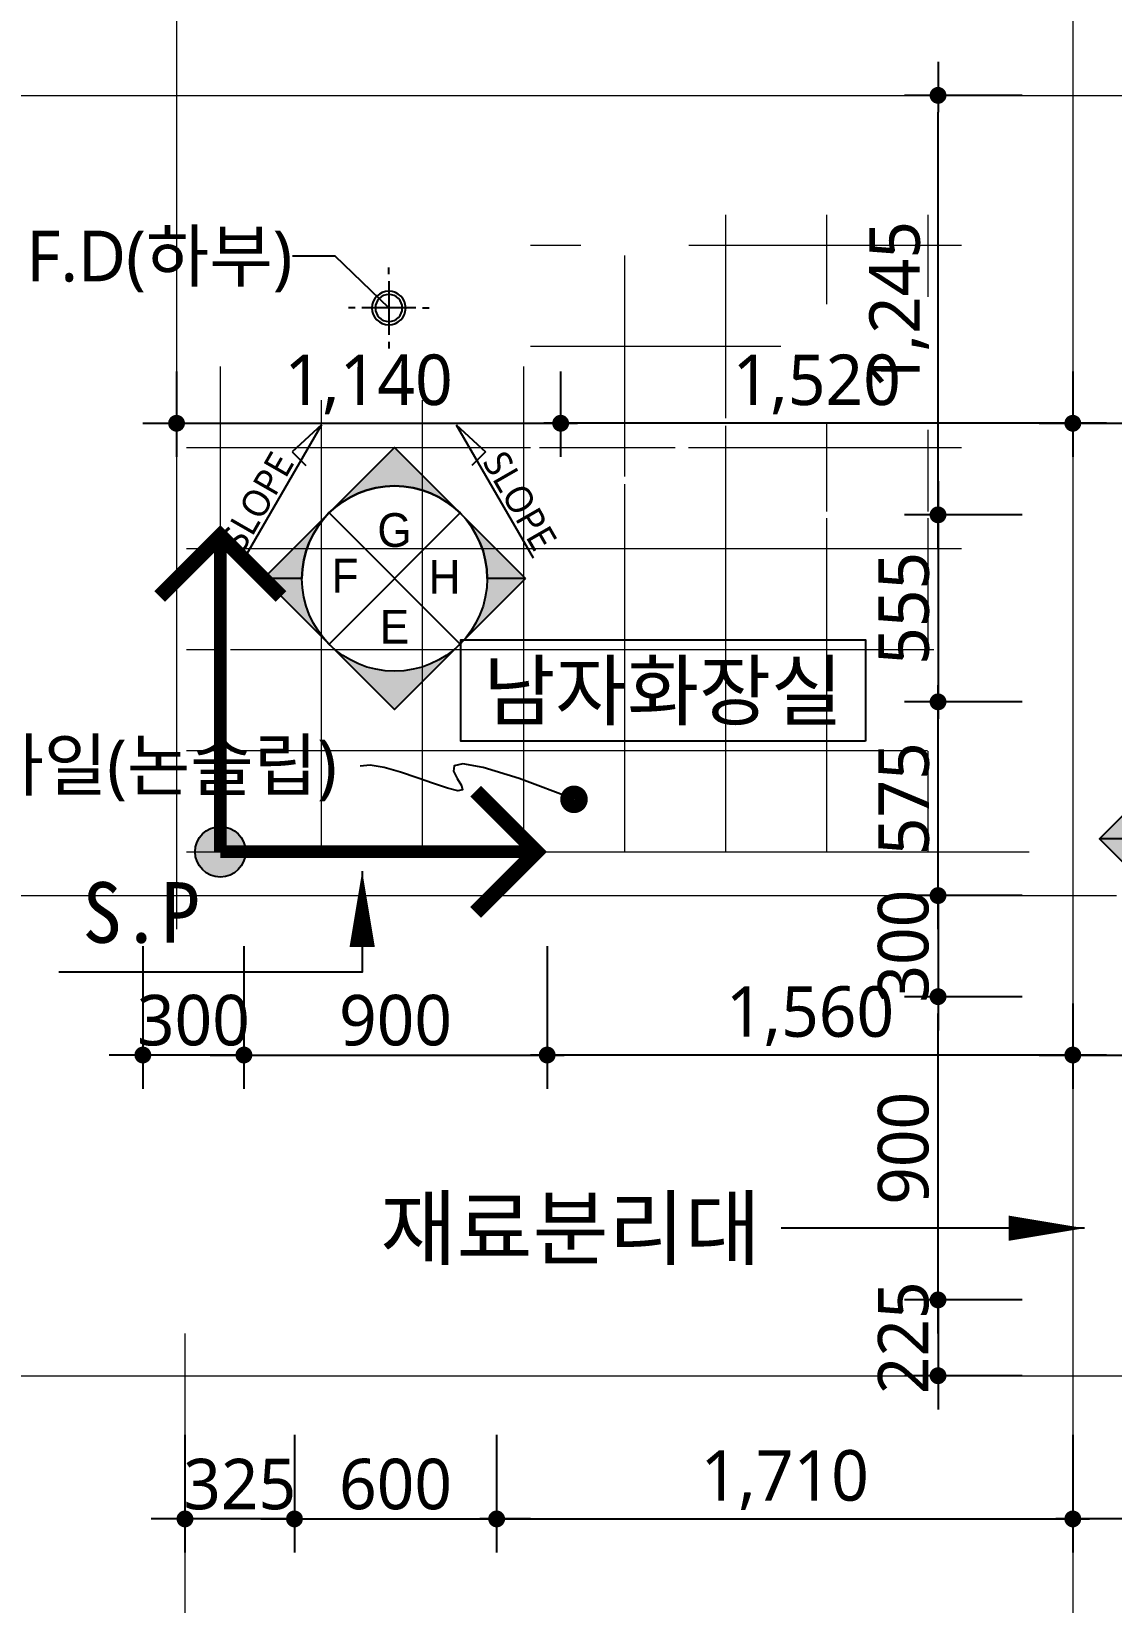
# Model space of a CAD drawing. Header units: millimetres. Extents: x -423835 to -174325, y -1379898 to -1311126.
# Drawn here: x -365345 to -362139, y -1373885 to -1369222 of the extents above; entities that cross this region are included whole.
import ezdxf
from ezdxf.enums import TextEntityAlignment as Align

# ---------------------------------------------------------------- set-up
doc = ezdxf.new("R2010")
doc.units = ezdxf.units.MM
doc.header["$LTSCALE"] = 100
doc.header["$MEASUREMENT"] = 0
doc.header["$PDSIZE"] = -10
doc.linetypes.add('CEN', pattern=[62, 60, -1, 0, -1])
doc.layers.get('0').update_dxf_attribs({"linetype": 'CONTINUOUS'})
doc.layers.get('Defpoints').update_dxf_attribs({"color": 153, "linetype": 'CONTINUOUS'})
for name, color, linetype, lineweight in [('A-AXIS-LINE', 1, 'CEN', 15), ('A-MKXS-TEXT1', 3, 'CONTINUOUS', 25), ('A-MKXX-NAME', 3, 'CONTINUOUS', 25), ('A-MKXX-SYMB', 7, 'CONTINUOUS', 25), ('A-WAXK-PATT', 8, 'CONTINUOUS', 18)]:
    doc.layers.add(name, color=color, linetype=linetype, lineweight=lineweight)
for name, color, linetype in [('A-DIMS', 7, 'CONTINUOUS'), ('A-ETC-1', 7, 'CONTINUOUS'), ('A-MKXS-LEAD', 7, 'CONTINUOUS'), ('A-TXT-S', 3, 'CONTINUOUS'), ('AA-MARK', 1, 'CONTINUOUS'), ('AA-TEX-2', 3, 'CONTINUOUS'), ('ARDM', 7, 'CONTINUOUS'), ('FIX', 6, 'CONTINUOUS'), ('IN-F-PAT', 8, 'CONTINUOUS'), ('IN-TEXT-FIN', 3, 'CONTINUOUS'), ('LEADER', 7, 'CONTINUOUS')]:
    doc.layers.add(name, color=color, linetype=linetype)
doc.styles.add('HY울릉도L', font='')
doc.styles.add('돋움체', font='')
doc.styles.add('맑은고딕', font='malgun.ttf')
doc.styles.add('한농대-돋음체', font='')
doc.styles.get('HY울릉도L').set_extended_font_data('HYwulM')
doc.styles.get('돋움체').set_extended_font_data('DotumChe')
doc.styles.get('한농대-돋음체').set_extended_font_data('Dotum')
doc.dimstyles.new('CDIM', dxfattribs={"dimtxt": 3, "dimasz": 1.5, "dimexe": 2, "dimexo": 1, "dimgap": 1, "dimtad": 1, "dimdec": 0, "dimrnd": 0.5, "dimzin": 0, "dimdsep": 32, "dimlunit": 6, "dimtxsty": 'HY울릉도L', "dimblk1": '_CIDOT', "dimblk2": '_CIDOT', "dimsah": 1, "dimcen": 5.5, "dimclrd": 2, "dimclre": 2, "dimclrt": 7, "dimadec": 0, "dimazin": 0, "dimtfac": 1, "dimtdec": 0, "dimtix": 1, "dimtmove": 2, "dimatfit": 1, "dimldrblk": '_CIDOT', "dimfxl": 1, "dimtolj": 1, "dimtzin": 0, "dimlwd": -1, "dimarcsym": 0})

# ---------------------------------------------------------------- blocks, each defined once
blk = doc.blocks.new('전개도')
at = {"layer": 'AA-MARK'}
h = blk.add_hatch(color=256, dxfattribs=at)
edge = h.paths.add_edge_path()
edge.add_line((-32914.55, -89502.683), (-32916.828, -89502.683))
edge.add_arc((-32922.328, -89502.683), 5.5, 0, 180)
edge.add_line((-32927.828, -89502.683), (-32930.106, -89502.683))
edge.add_line((-32930.106, -89502.683), (-32922.328, -89494.905))
edge.add_line((-32922.328, -89494.905), (-32914.55, -89502.683))
h = blk.add_hatch(color=256, dxfattribs=at)
edge = h.paths.add_edge_path()
edge.add_line((-32914.55, -89502.683), (-32916.828, -89502.683))
edge.add_arc((-32922.328, -89502.683), 5.5, -180, 0, ccw=False)
edge.add_line((-32927.828, -89502.683), (-32930.106, -89502.683))
edge.add_line((-32930.106, -89502.683), (-32922.328, -89510.462))
edge.add_line((-32922.328, -89510.462), (-32914.55, -89502.683))
at = {"layer": 'AA-MARK', "color": 1}
for p, q in [((-32918.439, -89506.572), (-32926.217, -89498.794)), ((-32918.439, -89498.794), (-32926.217, -89506.572))]:
    blk.add_line(p, q, dxfattribs=at)
at = {"layer": 'AA-MARK'}
for points in [[(-32914.55, -89502.683), (-32916.828, -89502.683, 1), (-32927.828, -89502.683), (-32930.106, -89502.683), (-32922.328, -89494.905)], [(-32914.55, -89502.683), (-32916.828, -89502.683, -1), (-32927.828, -89502.683), (-32930.106, -89502.683), (-32922.328, -89510.462)]]:
    blk.add_lwpolyline(points, format="xyb", close=True, dxfattribs=at)
blk.add_circle((-32922.328, -89502.683), 5.5, dxfattribs=at)
blk = doc.blocks.new('전개도-1')
at = {"xscale": 50, "yscale": 50, "zscale": 50}
blk.add_blockref('전개도', (1646116.4, 4475134.2), dxfattribs=at)
at = {"layer": 'AA-MARK', "color": 3, "style": '한농대-돋음체'}
for tag, p in [('A', (0, 93.9)), ('B', (-146.8, -41.5)), ('C', (148.6, -45.4)), ('D', (0, -193))]:
    blk.add_attdef(tag, text='', height=100, dxfattribs=at).set_placement(p, align=Align.CENTER)
blk = doc.blocks.new('지하2층 평면도$1$FD')
at = {"layer": 'FIX'}
for p, q in [((0, 100), (0, 120)), ((0, -80), (0, 80)), ((-100, 0), (-120, 0)), ((80, 0), (-80, 0)), ((100, 0), (120, 0)), ((0, -100), (0, -120))]:
    blk.add_line(p, q, dxfattribs=at)
for radius in [50, 40]:
    blk.add_circle((0, 0), radius, dxfattribs=at)
blk = doc.blocks.new('A$C136B090C')
at = {"layer": 'A-ETC-1'}
for p, q in [((-49.8, 328.8), (86.4, 203.5)), ((-49.8, 328.8), (306.3, -288)), ((86.4, 203.5), (22.1, 139.2))]:
    blk.add_line(p, q, dxfattribs=at)
blk = doc.blocks.new('_CIDOT')
at = {"color": 0, "linetype": 'ByBlock'}
blk.add_line((2, 0), (-1, 0), dxfattribs=at)
at = {"color": 0, "linetype": 'ByBlock', "const_width": 0.5}
blk.add_lwpolyline([(-0.25, 0, 1), (0.25, 0, 1)], format="xyb", close=True, dxfattribs=at)
blk = doc.blocks.new('*D495')
at = {"layer": 'A-DIMS', "lineweight": -2, "transparency": 16777216}
for p, q in [((-362254.2, -1370231.8), (-362254.2, -1370485.1)), ((-361234.2, -1370231.8), (-361234.2, -1370485.1))]:
    blk.add_line(p, q, dxfattribs=at)
at = {"layer": 'A-DIMS', "transparency": 16777216}
blk.add_line((-362204.2, -1370385.1), (-361284.2, -1370385.1), dxfattribs=at)
at = {"layer": 'Defpoints', "color": 0, "transparency": 16777216}
for p in [(-362254.2, -1370181.8), (-361234.2, -1370181.8), (-361234.2, -1370385.1)]:
    blk.add_point(p, dxfattribs=at)
at = {"layer": 'A-DIMS', "transparency": 16777216, "xscale": 50, "yscale": 50, "zscale": 50, "rotation": 180}
blk.add_blockref('_CIDOT', (-362254.2, -1370385.1), dxfattribs=at)
at = {"layer": 'A-DIMS', "transparency": 16777216, "xscale": 50, "yscale": 50, "zscale": 50}
blk.add_blockref('_CIDOT', (-361234.2, -1370385.1), dxfattribs=at)
at = {"layer": 'A-DIMS', "color": 3, "transparency": 16777216, "insert": (-361744.2, -1370269.6), "char_height": 150, "attachment_point": 5, "style": '맑은고딕'}
blk.add_mtext('\\A1;1,020', dxfattribs=at)
blk = doc.blocks.new('*D497')
at = {"layer": 'A-DIMS', "lineweight": -2, "transparency": 16777216}
for p, q in [((-362254.2, -1372106.9), (-362254.2, -1372360.1)), ((-360894.2, -1372106.9), (-360894.2, -1372360.1))]:
    blk.add_line(p, q, dxfattribs=at)
at = {"layer": 'A-DIMS', "transparency": 16777216}
blk.add_line((-362204.2, -1372260.1), (-360944.2, -1372260.1), dxfattribs=at)
at = {"layer": 'Defpoints', "color": 0, "transparency": 16777216}
for p in [(-362254.2, -1372056.9), (-360894.2, -1372056.9), (-360894.2, -1372260.1)]:
    blk.add_point(p, dxfattribs=at)
at = {"layer": 'A-DIMS', "transparency": 16777216, "xscale": 50, "yscale": 50, "zscale": 50, "rotation": 180}
blk.add_blockref('_CIDOT', (-362254.2, -1372260.1), dxfattribs=at)
at = {"layer": 'A-DIMS', "transparency": 16777216, "xscale": 50, "yscale": 50, "zscale": 50}
blk.add_blockref('_CIDOT', (-360894.2, -1372260.1), dxfattribs=at)
at = {"layer": 'A-DIMS', "color": 3, "transparency": 16777216, "insert": (-361846.1, -1372144.6), "char_height": 150, "attachment_point": 5, "style": '맑은고딕'}
blk.add_mtext('\\A1;1,360', dxfattribs=at)
blk = doc.blocks.new('*D498')
at = {"layer": 'A-DIMS', "lineweight": -2, "transparency": 16777216}
for p, q in [((-364714.2, -1371936.9), (-364714.2, -1372360.1)), ((-363814.2, -1371936.9), (-363814.2, -1372360.1))]:
    blk.add_line(p, q, dxfattribs=at)
at = {"layer": 'A-DIMS', "transparency": 16777216}
blk.add_line((-364664.2, -1372260.1), (-363864.2, -1372260.1), dxfattribs=at)
at = {"layer": 'Defpoints', "color": 0, "transparency": 16777216}
for p in [(-364714.2, -1371886.9), (-363814.2, -1371886.9), (-363814.2, -1372260.1)]:
    blk.add_point(p, dxfattribs=at)
at = {"layer": 'A-DIMS', "transparency": 16777216, "xscale": 50, "yscale": 50, "zscale": 50, "rotation": 180}
blk.add_blockref('_CIDOT', (-364714.2, -1372260.1), dxfattribs=at)
at = {"layer": 'A-DIMS', "transparency": 16777216, "xscale": 50, "yscale": 50, "zscale": 50}
blk.add_blockref('_CIDOT', (-363814.2, -1372260.1), dxfattribs=at)
at = {"layer": 'A-DIMS', "color": 3, "transparency": 16777216, "insert": (-364264.2, -1372157.6), "char_height": 150, "attachment_point": 5, "style": '맑은고딕'}
blk.add_mtext('\\A1;900', dxfattribs=at)
blk = doc.blocks.new('*D499')
at = {"layer": 'A-DIMS', "lineweight": -2, "transparency": 16777216}
for p, q in [((-363814.2, -1371936.9), (-363814.2, -1372360.1)), ((-362254.2, -1372106.9), (-362254.2, -1372360.1))]:
    blk.add_line(p, q, dxfattribs=at)
at = {"layer": 'A-DIMS', "transparency": 16777216}
blk.add_line((-362304.2, -1372260.1), (-363764.2, -1372260.1), dxfattribs=at)
at = {"layer": 'Defpoints', "color": 0, "transparency": 16777216}
for p in [(-363814.2, -1371886.9), (-362254.2, -1372056.9), (-363814.2, -1372260.1)]:
    blk.add_point(p, dxfattribs=at)
at = {"layer": 'A-DIMS', "transparency": 16777216, "xscale": 50, "yscale": 50, "zscale": 50, "rotation": 180}
blk.add_blockref('_CIDOT', (-363814.2, -1372260.1), dxfattribs=at)
at = {"layer": 'A-DIMS', "transparency": 16777216, "xscale": 50, "yscale": 50, "zscale": 50}
blk.add_blockref('_CIDOT', (-362254.2, -1372260.1), dxfattribs=at)
at = {"layer": 'A-DIMS', "color": 3, "transparency": 16777216, "insert": (-363034.2, -1372144.6), "char_height": 150, "attachment_point": 5, "style": '맑은고딕'}
blk.add_mtext('\\A1;1,560', dxfattribs=at)
blk = doc.blocks.new('*D500')
at = {"layer": 'A-DIMS', "lineweight": -2, "transparency": 16777216}
for p, q in [((-365014.2, -1371936.9), (-365014.2, -1372360.1)), ((-364714.2, -1371936.9), (-364714.2, -1372360.1))]:
    blk.add_line(p, q, dxfattribs=at)
at = {"layer": 'A-DIMS', "transparency": 16777216}
for p, q in [((-365064.2, -1372260.1), (-365114.2, -1372260.1)), ((-364714.2, -1372260.1), (-365014.2, -1372260.1)), ((-364664.2, -1372260.1), (-364614.2, -1372260.1))]:
    blk.add_line(p, q, dxfattribs=at)
at = {"layer": 'Defpoints', "color": 0, "transparency": 16777216}
for p in [(-365014.2, -1371886.9), (-364714.2, -1371886.9), (-365014.2, -1372260.1)]:
    blk.add_point(p, dxfattribs=at)
at = {"layer": 'A-DIMS', "transparency": 16777216, "xscale": 50, "yscale": 50, "zscale": 50}
blk.add_blockref('_CIDOT', (-365014.2, -1372260.1), dxfattribs=at)
at = {"layer": 'A-DIMS', "transparency": 16777216, "xscale": 50, "yscale": 50, "zscale": 50, "rotation": 180}
blk.add_blockref('_CIDOT', (-364714.2, -1372260.1), dxfattribs=at)
at = {"layer": 'A-DIMS', "color": 3, "transparency": 16777216, "insert": (-364864.2, -1372157.6), "char_height": 150, "attachment_point": 5, "style": '맑은고딕'}
blk.add_mtext('\\A1;300', dxfattribs=at)
blk = doc.blocks.new('*D501')
at = {"layer": 'A-DIMS', "lineweight": -2, "transparency": 16777216}
for p, q in [((-362404.2, -1371211.9), (-362754.2, -1371211.9)), ((-362404.2, -1371786.9), (-362754.2, -1371786.9))]:
    blk.add_line(p, q, dxfattribs=at)
at = {"layer": 'A-DIMS', "transparency": 16777216}
blk.add_line((-362654.2, -1371736.9), (-362654.2, -1371261.9), dxfattribs=at)
at = {"layer": 'Defpoints', "color": 0, "transparency": 16777216}
for p in [(-362654.2, -1371211.9), (-362354.2, -1371211.9), (-362354.2, -1371786.9)]:
    blk.add_point(p, dxfattribs=at)
at = {"layer": 'A-DIMS', "transparency": 16777216, "xscale": 50, "yscale": 50, "zscale": 50}
for p, rotation in [((-362654.2, -1371211.9), 90), ((-362654.2, -1371786.9), 270)]:
    blk.add_blockref('_CIDOT', p, dxfattribs=dict(at, rotation=rotation))
at = {"layer": 'A-DIMS', "color": 3, "transparency": 16777216, "insert": (-362755.4, -1371499.4), "char_height": 150, "attachment_point": 5, "rotation": 90, "style": '맑은고딕'}
blk.add_mtext('\\A1;575', dxfattribs=at)
blk = doc.blocks.new('*D502')
at = {"layer": 'A-DIMS', "lineweight": -2, "transparency": 16777216}
for p, q in [((-362404.2, -1370656.9), (-362754.2, -1370656.9)), ((-362404.2, -1371211.9), (-362754.2, -1371211.9))]:
    blk.add_line(p, q, dxfattribs=at)
at = {"layer": 'A-DIMS', "transparency": 16777216}
blk.add_line((-362654.2, -1370706.9), (-362654.2, -1371161.9), dxfattribs=at)
at = {"layer": 'Defpoints', "color": 0, "transparency": 16777216}
for p in [(-362354.2, -1370656.9), (-362654.2, -1371211.9), (-362354.2, -1371211.9)]:
    blk.add_point(p, dxfattribs=at)
at = {"layer": 'A-DIMS', "transparency": 16777216, "xscale": 50, "yscale": 50, "zscale": 50}
for p, rotation in [((-362654.2, -1370656.9), 90), ((-362654.2, -1371211.9), 270)]:
    blk.add_blockref('_CIDOT', p, dxfattribs=dict(at, rotation=rotation))
at = {"layer": 'A-DIMS', "color": 3, "transparency": 16777216, "insert": (-362755.4, -1370934.4), "char_height": 150, "attachment_point": 5, "rotation": 90, "style": '맑은고딕'}
blk.add_mtext('\\A1;555', dxfattribs=at)
blk = doc.blocks.new('*D503')
at = {"layer": 'A-DIMS', "transparency": 16777216}
for p, q in [((-362654.2, -1371736.9), (-362654.2, -1371686.9)), ((-362654.2, -1371786.9), (-362654.2, -1372086.9)), ((-362654.2, -1372136.9), (-362654.2, -1372186.9))]:
    blk.add_line(p, q, dxfattribs=at)
at = {"layer": 'A-DIMS', "lineweight": -2, "transparency": 16777216}
for p, q in [((-362404.2, -1371786.9), (-362754.2, -1371786.9)), ((-362404.2, -1372086.9), (-362754.2, -1372086.9))]:
    blk.add_line(p, q, dxfattribs=at)
at = {"layer": 'Defpoints', "color": 0, "transparency": 16777216}
for p in [(-362354.2, -1371786.9), (-362654.2, -1372086.9), (-362354.2, -1372086.9)]:
    blk.add_point(p, dxfattribs=at)
at = {"layer": 'A-DIMS', "transparency": 16777216, "xscale": 50, "yscale": 50, "zscale": 50}
for p, rotation in [((-362654.2, -1371786.9), 270), ((-362654.2, -1372086.9), 90)]:
    blk.add_blockref('_CIDOT', p, dxfattribs=dict(at, rotation=rotation))
at = {"layer": 'A-DIMS', "color": 3, "transparency": 16777216, "insert": (-362756.7, -1371936.9), "char_height": 150, "attachment_point": 5, "rotation": 90, "style": '맑은고딕'}
blk.add_mtext('\\A1;300', dxfattribs=at)
blk = doc.blocks.new('*D504')
at = {"layer": 'A-DIMS', "lineweight": -2, "transparency": 16777216}
for p, q in [((-362404.2, -1372086.9), (-362754.2, -1372086.9)), ((-362404.2, -1372986.9), (-362754.2, -1372986.9))]:
    blk.add_line(p, q, dxfattribs=at)
at = {"layer": 'A-DIMS', "transparency": 16777216}
blk.add_line((-362654.2, -1372936.9), (-362654.2, -1372136.9), dxfattribs=at)
at = {"layer": 'Defpoints', "color": 0, "transparency": 16777216}
for p in [(-362654.2, -1372086.9), (-362354.2, -1372086.9), (-362354.2, -1372986.9)]:
    blk.add_point(p, dxfattribs=at)
at = {"layer": 'A-DIMS', "transparency": 16777216, "xscale": 50, "yscale": 50, "zscale": 50}
for p, rotation in [((-362654.2, -1372086.9), 90), ((-362654.2, -1372986.9), 270)]:
    blk.add_blockref('_CIDOT', p, dxfattribs=dict(at, rotation=rotation))
at = {"layer": 'A-DIMS', "color": 3, "transparency": 16777216, "insert": (-362756.7, -1372536.9), "char_height": 150, "attachment_point": 5, "rotation": 90, "style": '맑은고딕'}
blk.add_mtext('\\A1;900', dxfattribs=at)
blk = doc.blocks.new('*D505')
at = {"layer": 'A-DIMS', "transparency": 16777216}
for p, q in [((-362654.2, -1372936.9), (-362654.2, -1372886.9)), ((-362654.2, -1372986.9), (-362654.2, -1373211.9)), ((-362654.2, -1373261.9), (-362654.2, -1373311.9))]:
    blk.add_line(p, q, dxfattribs=at)
at = {"layer": 'A-DIMS', "lineweight": -2, "transparency": 16777216}
for p, q in [((-362404.2, -1372986.9), (-362754.2, -1372986.9)), ((-362404.2, -1373211.9), (-362754.2, -1373211.9))]:
    blk.add_line(p, q, dxfattribs=at)
at = {"layer": 'Defpoints', "color": 0, "transparency": 16777216}
for p in [(-362354.2, -1372986.9), (-362654.2, -1373211.9), (-362354.2, -1373211.9)]:
    blk.add_point(p, dxfattribs=at)
at = {"layer": 'A-DIMS', "transparency": 16777216, "xscale": 50, "yscale": 50, "zscale": 50}
for p, rotation in [((-362654.2, -1372986.9), 270), ((-362654.2, -1373211.9), 90)]:
    blk.add_blockref('_CIDOT', p, dxfattribs=dict(at, rotation=rotation))
at = {"layer": 'A-DIMS', "color": 3, "transparency": 16777216, "insert": (-362756.7, -1373099.4), "char_height": 150, "attachment_point": 5, "rotation": 90, "style": '맑은고딕'}
blk.add_mtext('\\A1;225', dxfattribs=at)
blk = doc.blocks.new('*D508')
at = {"layer": 'A-DIMS', "lineweight": -2, "transparency": 16777216}
for p, q in [((-362254.2, -1373386.9), (-362254.2, -1373736.9)), ((-361614.2, -1373386.9), (-361614.2, -1373736.9))]:
    blk.add_line(p, q, dxfattribs=at)
at = {"layer": 'A-DIMS', "transparency": 16777216}
blk.add_line((-361664.2, -1373636.9), (-362204.2, -1373636.9), dxfattribs=at)
at = {"layer": 'Defpoints', "color": 0, "transparency": 16777216}
for p in [(-362254.2, -1373336.9), (-361614.2, -1373336.9), (-362254.2, -1373636.9)]:
    blk.add_point(p, dxfattribs=at)
at = {"layer": 'A-DIMS', "transparency": 16777216, "xscale": 50, "yscale": 50, "zscale": 50, "rotation": 180}
blk.add_blockref('_CIDOT', (-362254.2, -1373636.9), dxfattribs=at)
at = {"layer": 'A-DIMS', "transparency": 16777216, "xscale": 50, "yscale": 50, "zscale": 50}
blk.add_blockref('_CIDOT', (-361614.2, -1373636.9), dxfattribs=at)
at = {"layer": 'A-DIMS', "color": 3, "transparency": 16777216, "insert": (-361934.2, -1373534.4), "char_height": 150, "attachment_point": 5, "style": '맑은고딕'}
blk.add_mtext('\\A1;640', dxfattribs=at)
blk = doc.blocks.new('*D509')
at = {"layer": 'A-DIMS', "lineweight": -2, "transparency": 16777216}
for p, q in [((-363964.2, -1373386.9), (-363964.2, -1373736.9)), ((-362254.2, -1373386.9), (-362254.2, -1373736.9))]:
    blk.add_line(p, q, dxfattribs=at)
at = {"layer": 'A-DIMS', "transparency": 16777216}
blk.add_line((-363914.2, -1373636.9), (-362304.2, -1373636.9), dxfattribs=at)
at = {"layer": 'Defpoints', "color": 0, "transparency": 16777216}
for p in [(-363964.2, -1373336.9), (-362254.2, -1373336.9), (-362254.2, -1373636.9)]:
    blk.add_point(p, dxfattribs=at)
at = {"layer": 'A-DIMS', "transparency": 16777216, "xscale": 50, "yscale": 50, "zscale": 50, "rotation": 180}
blk.add_blockref('_CIDOT', (-363964.2, -1373636.9), dxfattribs=at)
at = {"layer": 'A-DIMS', "transparency": 16777216, "xscale": 50, "yscale": 50, "zscale": 50}
blk.add_blockref('_CIDOT', (-362254.2, -1373636.9), dxfattribs=at)
at = {"layer": 'A-DIMS', "color": 3, "transparency": 16777216, "insert": (-363109.2, -1373521.4), "char_height": 150, "attachment_point": 5, "style": '맑은고딕'}
blk.add_mtext('\\A1;1,710', dxfattribs=at)
blk = doc.blocks.new('*D510')
at = {"layer": 'A-DIMS', "lineweight": -2, "transparency": 16777216}
for p, q in [((-364564.2, -1373386.9), (-364564.2, -1373736.9)), ((-363964.2, -1373386.9), (-363964.2, -1373736.9))]:
    blk.add_line(p, q, dxfattribs=at)
at = {"layer": 'A-DIMS', "transparency": 16777216}
blk.add_line((-364514.2, -1373636.9), (-364014.2, -1373636.9), dxfattribs=at)
at = {"layer": 'Defpoints', "color": 0, "transparency": 16777216}
for p in [(-364564.2, -1373336.9), (-363964.2, -1373336.9), (-363964.2, -1373636.9)]:
    blk.add_point(p, dxfattribs=at)
at = {"layer": 'A-DIMS', "transparency": 16777216, "xscale": 50, "yscale": 50, "zscale": 50, "rotation": 180}
blk.add_blockref('_CIDOT', (-364564.2, -1373636.9), dxfattribs=at)
at = {"layer": 'A-DIMS', "transparency": 16777216, "xscale": 50, "yscale": 50, "zscale": 50}
blk.add_blockref('_CIDOT', (-363964.2, -1373636.9), dxfattribs=at)
at = {"layer": 'A-DIMS', "color": 3, "transparency": 16777216, "insert": (-364264.2, -1373534.4), "char_height": 150, "attachment_point": 5, "style": '맑은고딕'}
blk.add_mtext('\\A1;600', dxfattribs=at)
blk = doc.blocks.new('*D511')
at = {"layer": 'A-DIMS', "lineweight": -2, "transparency": 16777216}
for p, q in [((-364889.2, -1373386.9), (-364889.2, -1373736.9)), ((-364564.2, -1373386.9), (-364564.2, -1373736.9))]:
    blk.add_line(p, q, dxfattribs=at)
at = {"layer": 'A-DIMS', "transparency": 16777216}
for p, q in [((-364939.2, -1373636.9), (-364989.2, -1373636.9)), ((-364564.2, -1373636.9), (-364889.2, -1373636.9)), ((-364514.2, -1373636.9), (-364464.2, -1373636.9))]:
    blk.add_line(p, q, dxfattribs=at)
at = {"layer": 'Defpoints', "color": 0, "transparency": 16777216}
for p in [(-364889.2, -1373336.9), (-364564.2, -1373336.9), (-364889.2, -1373636.9)]:
    blk.add_point(p, dxfattribs=at)
at = {"layer": 'A-DIMS', "transparency": 16777216, "xscale": 50, "yscale": 50, "zscale": 50}
blk.add_blockref('_CIDOT', (-364889.2, -1373636.9), dxfattribs=at)
at = {"layer": 'A-DIMS', "transparency": 16777216, "xscale": 50, "yscale": 50, "zscale": 50, "rotation": 180}
blk.add_blockref('_CIDOT', (-364564.2, -1373636.9), dxfattribs=at)
at = {"layer": 'A-DIMS', "color": 3, "transparency": 16777216, "insert": (-364726.7, -1373534.4), "char_height": 150, "attachment_point": 5, "style": '맑은고딕'}
blk.add_mtext('\\A1;325', dxfattribs=at)
blk = doc.blocks.new('*D515')
at = {"layer": 'A-DIMS', "lineweight": -2, "transparency": 16777216}
for p, q in [((-362404.2, -1369411.9), (-362754.2, -1369411.9)), ((-362404.2, -1370656.9), (-362754.2, -1370656.9))]:
    blk.add_line(p, q, dxfattribs=at)
at = {"layer": 'A-DIMS', "transparency": 16777216}
blk.add_line((-362654.2, -1370606.9), (-362654.2, -1369461.9), dxfattribs=at)
at = {"layer": 'Defpoints', "color": 0, "transparency": 16777216}
for p in [(-362654.2, -1369411.9), (-362354.2, -1369411.9), (-362354.2, -1370656.9)]:
    blk.add_point(p, dxfattribs=at)
at = {"layer": 'A-DIMS', "transparency": 16777216, "xscale": 50, "yscale": 50, "zscale": 50}
for p, rotation in [((-362654.2, -1369411.9), 90), ((-362654.2, -1370656.9), 270)]:
    blk.add_blockref('_CIDOT', p, dxfattribs=dict(at, rotation=rotation))
at = {"layer": 'A-DIMS', "color": 3, "transparency": 16777216, "insert": (-362769.7, -1370034.4), "char_height": 150, "attachment_point": 5, "rotation": 90, "style": '맑은고딕'}
blk.add_mtext('\\A1;1,245', dxfattribs=at)
blk = doc.blocks.new('*D516')
at = {"layer": 'A-DIMS', "lineweight": -2, "transparency": 16777216}
for p, q in [((-364914.2, -1370231.8), (-364914.2, -1370485.1)), ((-363774.2, -1370231.8), (-363774.2, -1370485.1))]:
    blk.add_line(p, q, dxfattribs=at)
at = {"layer": 'A-DIMS', "transparency": 16777216}
blk.add_line((-364864.2, -1370385.1), (-363824.2, -1370385.1), dxfattribs=at)
at = {"layer": 'Defpoints', "color": 0, "transparency": 16777216}
for p in [(-364914.2, -1370181.8), (-363774.2, -1370181.8), (-363774.2, -1370385.1)]:
    blk.add_point(p, dxfattribs=at)
at = {"layer": 'A-DIMS', "transparency": 16777216, "xscale": 50, "yscale": 50, "zscale": 50, "rotation": 180}
blk.add_blockref('_CIDOT', (-364914.2, -1370385.1), dxfattribs=at)
at = {"layer": 'A-DIMS', "transparency": 16777216, "xscale": 50, "yscale": 50, "zscale": 50}
blk.add_blockref('_CIDOT', (-363774.2, -1370385.1), dxfattribs=at)
at = {"layer": 'A-DIMS', "color": 3, "transparency": 16777216, "insert": (-364344.2, -1370269.6), "char_height": 150, "attachment_point": 5, "style": '맑은고딕'}
blk.add_mtext('\\A1;1,140', dxfattribs=at)
blk = doc.blocks.new('*D517')
at = {"layer": 'A-DIMS', "lineweight": -2, "transparency": 16777216}
for p, q in [((-363774.2, -1370231.8), (-363774.2, -1370485.1)), ((-362254.2, -1370231.8), (-362254.2, -1370485.1))]:
    blk.add_line(p, q, dxfattribs=at)
at = {"layer": 'A-DIMS', "transparency": 16777216}
blk.add_line((-362304.2, -1370385.1), (-363724.2, -1370385.1), dxfattribs=at)
at = {"layer": 'Defpoints', "color": 0, "transparency": 16777216}
for p in [(-363774.2, -1370181.8), (-362254.2, -1370181.8), (-363774.2, -1370385.1)]:
    blk.add_point(p, dxfattribs=at)
at = {"layer": 'A-DIMS', "transparency": 16777216, "xscale": 50, "yscale": 50, "zscale": 50, "rotation": 180}
blk.add_blockref('_CIDOT', (-363774.2, -1370385.1), dxfattribs=at)
at = {"layer": 'A-DIMS', "transparency": 16777216, "xscale": 50, "yscale": 50, "zscale": 50}
blk.add_blockref('_CIDOT', (-362254.2, -1370385.1), dxfattribs=at)
at = {"layer": 'A-DIMS', "color": 3, "transparency": 16777216, "insert": (-363014.2, -1370269.6), "char_height": 150, "attachment_point": 5, "style": '맑은고딕'}
blk.add_mtext('\\A1;1,520', dxfattribs=at)

msp = doc.modelspace()

# ---------------------------------------------------------------- hatches: boundary and pattern name
at = {"layer": 'A-WAXK-PATT'}
h = msp.add_hatch(dxfattribs=at)
h.set_pattern_fill('바닥타일33', color=256, angle=270)
h.set_pattern_definition([(270, (-362384.17, -1371656.86), (300, -6e-14), []), (360, (-362384.17, -1371656.86), (7e-14, 300), [])])
h.paths.add_polyline_path([(-362584.2, -1370009.4), (-362584.2, -1369766.9), (-363394.2, -1369766.9), (-363394.2, -1369886.9), (-363714.2, -1369886.9), (-363714.2, -1369766.9), (-363864.2, -1369766.9), (-363864.2, -1370646.9), (-363764.2, -1370646.9), (-363244.6, -1370346.9), (-363234.6, -1370364.2), (-363754.2, -1370664.2), (-363764.2, -1370666.9), (-363884.2, -1370666.9), (-363784.2, -1370216.9), (-364009.2, -1370216.9), (-364009.2, -1370316.9), (-364559.2, -1370316.9), (-364559.2, -1370216.9), (-364884.2, -1370216.9), (-364884.2, -1371656.9), (-364784.2, -1371656.9), (-364789.2, -1370826.9), (-364754.2, -1370827.6), (-364754.2, -1371656.9), (-362384.2, -1371656.9), (-362384.2, -1371396.9), (-362684.2, -1371357.9), (-362685.7, -1371356.9), (-362684.2, -1371065.9), (-362668.9, -1371056.9), (-362584.2, -1371047.9), (-362584.2, -1370666.9), (-363164.2, -1370666.9), (-363164.2, -1370646.9), (-362584.2, -1370646.9), (-362584.2, -1370404.4), (-362684.2, -1370404.4), (-362984.2, -1370381.7), (-363120.6, -1370156.9), (-362984.2, -1370032), (-362684.2, -1370009.4)])
at = {"layer": 'IN-F-PAT', "transparency": 33554687}
h = msp.add_hatch(color=2, dxfattribs=at)
h.dxf.hatch_style = 1
h.paths.add_polyline_path([(-364709.2, -1371656.9, 1), (-364859.2, -1371656.9, 1)])
h = msp.add_hatch(color=2, dxfattribs=at)
h.dxf.hatch_style = 1
h.paths.add_polyline_path([(-364709.2, -1371656.9, 1), (-364859.2, -1371656.9, 1)])

# ---------------------------------------------------------------- linework, layer by layer
at = {"layer": 'A-AXIS-LINE', "ltscale": 50}
for points in [[(-364914.2, -1367911.9), (-364914.2, -1371886.9)], [(-362254.2, -1367911.9), (-362254.2, -1374711.9)], [(-366414.2, -1369411.9), (-358414.2, -1369411.9)], [(-366414.2, -1371786.9), (-362124.2, -1371786.9)], [(-364889.2, -1373086.9), (-364889.2, -1374711.9)], [(-366414.2, -1373211.9), (-358414.2, -1373211.9)]]:
    msp.add_lwpolyline(points, dxfattribs=at)
at = {"layer": 'A-MKXS-LEAD'}
for points in [[(-364284.2, -1370042.9), (-364443.2, -1369888.7), (-364570.2, -1369888.7)], [(-363734.5, -1371501.2), (-363897.6, -1371439.7), (-364003.9, -1371406.5), (-364064.3, -1371395.8), (-364090, -1371401.6), (-364091.9, -1371418.1), (-364081.1, -1371439.5), (-364068.5, -1371459.8), (-364065.3, -1371473.2), (-364079.7, -1371475.5), (-364110, -1371468.1), (-364151.4, -1371454.4), (-364199.6, -1371437.6), (-364250, -1371420.7), (-364298.1, -1371407.1), (-364339.3, -1371399.9), (-364369.1, -1371402.3)]]:
    msp.add_lwpolyline(points, dxfattribs=at)
at = {"layer": 'A-MKXS-LEAD', "const_width": 40}
msp.add_lwpolyline([(-363713.8, -1371499.1, -1), (-363755.3, -1371503.3, -1)], format="xyb", close=True, dxfattribs=at)
at = {"layer": 'A-MKXX-SYMB'}
msp.add_lwpolyline([(-362869.5, -1371328.6), (-364070.6, -1371328.6), (-364070.6, -1371028.3), (-362869.5, -1371028.3)], close=True, dxfattribs=at)
at = {"layer": 'IN-F-PAT', "color": 2}
for points in [[(-364784.2, -1371656.9, 37.5, 37.5, 0), (-364784.2, -1370730.4, 187.5, 187.5, 0)], [(-364784.2, -1371656.9, 37.5, 37.5, 0), (-363857.7, -1371656.9, 187.5, 187.5, 0)]]:
    msp.add_lwpolyline(points, format="xyseb", dxfattribs=at)
at = {"layer": 'IN-F-PAT', "color": 2, "const_width": 45}
for points in [[(-364964.2, -1370899.4), (-364784.2, -1370719.4), (-364604.2, -1370899.4)], [(-364026.7, -1371476.9), (-363846.7, -1371656.9), (-364026.7, -1371836.9)]]:
    msp.add_lwpolyline(points, dxfattribs=at)
at = {"layer": 'IN-F-PAT', "color": 2}
msp.add_circle((-364784.2, -1371656.9), 75, dxfattribs=at)
msp.add_circle((-364784.2, -1371656.9), 75, dxfattribs=at)
at = {"layer": 'LEADER'}
for points in [[(-364363.2, -1371714.4, 0, 75, 0), (-364363.2, -1371939.4, 0, 0, 0), (-364363.2, -1371939.4, 0, 0, 0)], [(-362220, -1372774.2, 0, 75, 0), (-362445, -1372774.2, 0, 0, 0), (-362445, -1372774.2, 0, 0, 0)]]:
    msp.add_lwpolyline(points, format="xyseb", dxfattribs=at)
for points in [[(-364363.2, -1371714.4), (-364363.2, -1372014.4), (-365263.2, -1372014.4)], [(-362220, -1372774.2), (-363120, -1372774.2)]]:
    msp.add_lwpolyline(points, dxfattribs=at)

# ---------------------------------------------------------------- block references
for p, values in [((-364267.3, -1370845.9), {'D': 'E', 'C': 'H', 'B': 'F', 'A': 'G'}), ((-361785.9, -1371618.4), {'D': 'A', 'C': 'D', 'B': 'B', 'A': 'C'})]:
    msp.add_blockref('전개도-1', p).add_auto_attribs(values)
at = {"layer": 'ARDM', "ltscale": 0.6, "yscale": 0.6399999999994029, "zscale": 0.6399999999994029}
for p, xscale in [((-364516.1, -1370599.7), -0.639999999999403), ((-364052.3, -1370599.7), 0.6399999999994029)]:
    msp.add_blockref('A$C136B090C', p, dxfattribs=dict(at, xscale=xscale))
at = {"layer": 'FIX', "xscale": -1, "rotation": 180}
msp.add_blockref('지하2층 평면도$1$FD', (-364284.2, -1370042.9), dxfattribs=at)

# ---------------------------------------------------------------- texts
at = {"layer": 'A-MKXS-TEXT1', "style": '맑은고딕'}
for s, p in [('F.D(하부)', (-364570.2, -1369888.7)), ('THK10 자기질타일(논슬립)', (-364438.2, -1371399.1))]:
    msp.add_text(s, height=150, dxfattribs=at).set_placement(p, align=Align.MIDDLE_RIGHT)
at = {"layer": 'A-MKXX-NAME', "style": '맑은고딕'}
msp.add_text('남자화장실', height=170, dxfattribs=at).set_placement((-363470.1, -1371178.5), align=Align.MIDDLE_CENTER)
at = {"layer": 'A-TXT-S', "color": 3, "style": '맑은고딕'}
for rotation, p in [(60.1153, (-364718.8, -1370774.1)), (299.8847, (-364007.8, -1370498.9))]:
    msp.add_text('SLOPE', height=80, rotation=rotation, dxfattribs=at).set_placement(p)
at = {"layer": 'AA-TEX-2', "style": '돋움체'}
msp.add_text('재료분리대', height=180, dxfattribs=at).set_placement((-363180, -1372774.2), align=Align.MIDDLE_RIGHT)
at = {"layer": 'IN-TEXT-FIN', "color": 2, "style": '돋움체'}
msp.add_text('S.P', height=180, dxfattribs=at).set_placement((-364844.2, -1371836.9), align=Align.MIDDLE_RIGHT)

# ---------------------------------------------------------------- dimensions: what is measured, and where the dimension line sits
at = {"layer": 'A-DIMS'}
for base, p1, p2, angle, override, picture, middle in [((-362654.2, -1369411.9), (-362354.2, -1370656.9), (-362354.2, -1369411.9), 90, {"dimscale": 50, "dimasz": 1, "dimgap": 0.5, "dimtxsty": '맑은고딕', "dimclrd": 256, "dimclre": 256, "dimclrt": 3}, '*D515', (-362769.7, -1370034.4)), ((-363774.2, -1370385.1), (-362254.2, -1370181.8), (-363774.2, -1370181.8), 180, {"dimscale": 50, "dimtxt": 3, "dimasz": 1, "dimgap": 0.5, "dimtxsty": '맑은고딕', "dimclrd": 256, "dimclre": 256, "dimclrt": 3}, '*D517', (-363014.2, -1370269.6)), ((-362654.2, -1371211.9), (-362354.2, -1370656.9), (-362354.2, -1371211.9), 270, {"dimscale": 50, "dimasz": 1, "dimgap": 0.5, "dimtxsty": '맑은고딕', "dimclrd": 256, "dimclre": 256, "dimclrt": 3}, '*D502', (-362755.4, -1370934.4)), ((-362654.2, -1371211.9), (-362354.2, -1371786.9), (-362354.2, -1371211.9), 90, {"dimscale": 50, "dimasz": 1, "dimgap": 0.5, "dimtxsty": '맑은고딕', "dimclrd": 256, "dimclre": 256, "dimclrt": 3}, '*D501', (-362755.4, -1371499.4)), ((-362654.2, -1372086.9), (-362354.2, -1371786.9), (-362354.2, -1372086.9), 270, {"dimscale": 50, "dimasz": 1, "dimgap": 0.5, "dimtxsty": '맑은고딕', "dimclrd": 256, "dimclre": 256, "dimclrt": 3}, '*D503', (-362756.7, -1371936.9)), ((-365014.2, -1372260.1), (-364714.2, -1371886.9), (-365014.2, -1371886.9), 180, {"dimscale": 50, "dimtxt": 3, "dimasz": 1, "dimgap": 0.5, "dimtxsty": '맑은고딕', "dimclrd": 256, "dimclre": 256, "dimclrt": 3}, '*D500', (-364864.2, -1372157.6)), ((-363814.2, -1372260.1), (-362254.2, -1372056.9), (-363814.2, -1371886.9), 180, {"dimscale": 50, "dimtxt": 3, "dimasz": 1, "dimgap": 0.5, "dimtxsty": '맑은고딕', "dimclrd": 256, "dimclre": 256, "dimclrt": 3}, '*D499', (-363034.2, -1372144.6)), ((-362654.2, -1372086.9), (-362354.2, -1372986.9), (-362354.2, -1372086.9), 90, {"dimscale": 50, "dimasz": 1, "dimgap": 0.5, "dimtxsty": '맑은고딕', "dimclrd": 256, "dimclre": 256, "dimclrt": 3}, '*D504', (-362756.7, -1372536.9)), ((-362654.2, -1373211.9), (-362354.2, -1372986.9), (-362354.2, -1373211.9), 270, {"dimscale": 50, "dimasz": 1, "dimgap": 0.5, "dimtxsty": '맑은고딕', "dimclrd": 256, "dimclre": 256, "dimclrt": 3}, '*D505', (-362756.7, -1373099.4)), ((-364889.2, -1373636.9), (-364564.2, -1373336.9), (-364889.2, -1373336.9), 180, {"dimscale": 50, "dimasz": 1, "dimgap": 0.5, "dimtxsty": '맑은고딕', "dimclrd": 256, "dimclre": 256, "dimclrt": 3}, '*D511', (-364726.7, -1373534.4)), ((-362254.2, -1373636.9), (-361614.2, -1373336.9), (-362254.2, -1373336.9), 180, {"dimscale": 50, "dimasz": 1, "dimgap": 0.5, "dimtxsty": '맑은고딕', "dimclrd": 256, "dimclre": 256, "dimclrt": 3}, '*D508', (-361934.2, -1373534.4))]:
    dim = msp.add_linear_dim(base=base, p1=p1, p2=p2, angle=angle, dimstyle='CDIM', override=override, dxfattribs=at)
    dim.commit()
    dim.dimension.update_dxf_attribs({"geometry": picture, "text_midpoint": middle})
for base, p1, p2, override, picture, middle in [((-363774.2, -1370385.1), (-364914.2, -1370181.8), (-363774.2, -1370181.8), {"dimscale": 50, "dimtxt": 3, "dimasz": 1, "dimgap": 0.5, "dimtxsty": '맑은고딕', "dimclrd": 256, "dimclre": 256, "dimclrt": 3}, '*D516', (-364344.2, -1370269.6)), ((-361234.2, -1370385.1), (-362254.2, -1370181.8), (-361234.2, -1370181.8), {"dimscale": 50, "dimtxt": 3, "dimasz": 1, "dimgap": 0.5, "dimtxsty": '맑은고딕', "dimclrd": 256, "dimclre": 256, "dimclrt": 3}, '*D495', (-361744.2, -1370269.6)), ((-363814.2, -1372260.1), (-364714.2, -1371886.9), (-363814.2, -1371886.9), {"dimscale": 50, "dimtxt": 3, "dimasz": 1, "dimgap": 0.5, "dimtxsty": '맑은고딕', "dimclrd": 256, "dimclre": 256, "dimclrt": 3}, '*D498', (-364264.2, -1372157.6)), ((-363964.2, -1373636.9), (-364564.2, -1373336.9), (-363964.2, -1373336.9), {"dimscale": 50, "dimasz": 1, "dimgap": 0.5, "dimtxsty": '맑은고딕', "dimclrd": 256, "dimclre": 256, "dimclrt": 3}, '*D510', (-364264.2, -1373534.4)), ((-362254.2, -1373636.9), (-363964.2, -1373336.9), (-362254.2, -1373336.9), {"dimscale": 50, "dimasz": 1, "dimgap": 0.5, "dimtxsty": '맑은고딕', "dimclrd": 256, "dimclre": 256, "dimclrt": 3}, '*D509', (-363109.2, -1373521.4))]:
    dim = msp.add_linear_dim(base=base, p1=p1, p2=p2, dimstyle='CDIM', override=override, dxfattribs=at)
    dim.commit()
    dim.dimension.update_dxf_attribs({"geometry": picture, "text_midpoint": middle})
dim = msp.add_linear_dim(base=(-360894.2, -1372260.1), p1=(-362254.2, -1372056.9), p2=(-360894.2, -1372056.9), dimstyle='CDIM', override={"dimscale": 50, "dimasz": 1, "dimgap": 0.5, "dimtxsty": '맑은고딕', "dimclrd": 256, "dimclre": 256, "dimclrt": 3}, dxfattribs=at)
dim.commit()
dim.dimension.update_dxf_attribs({"geometry": '*D497', "text_midpoint": (-361846.1, -1372144.6), "dimtype": 160})

doc.saveas('drawing.dxf')
